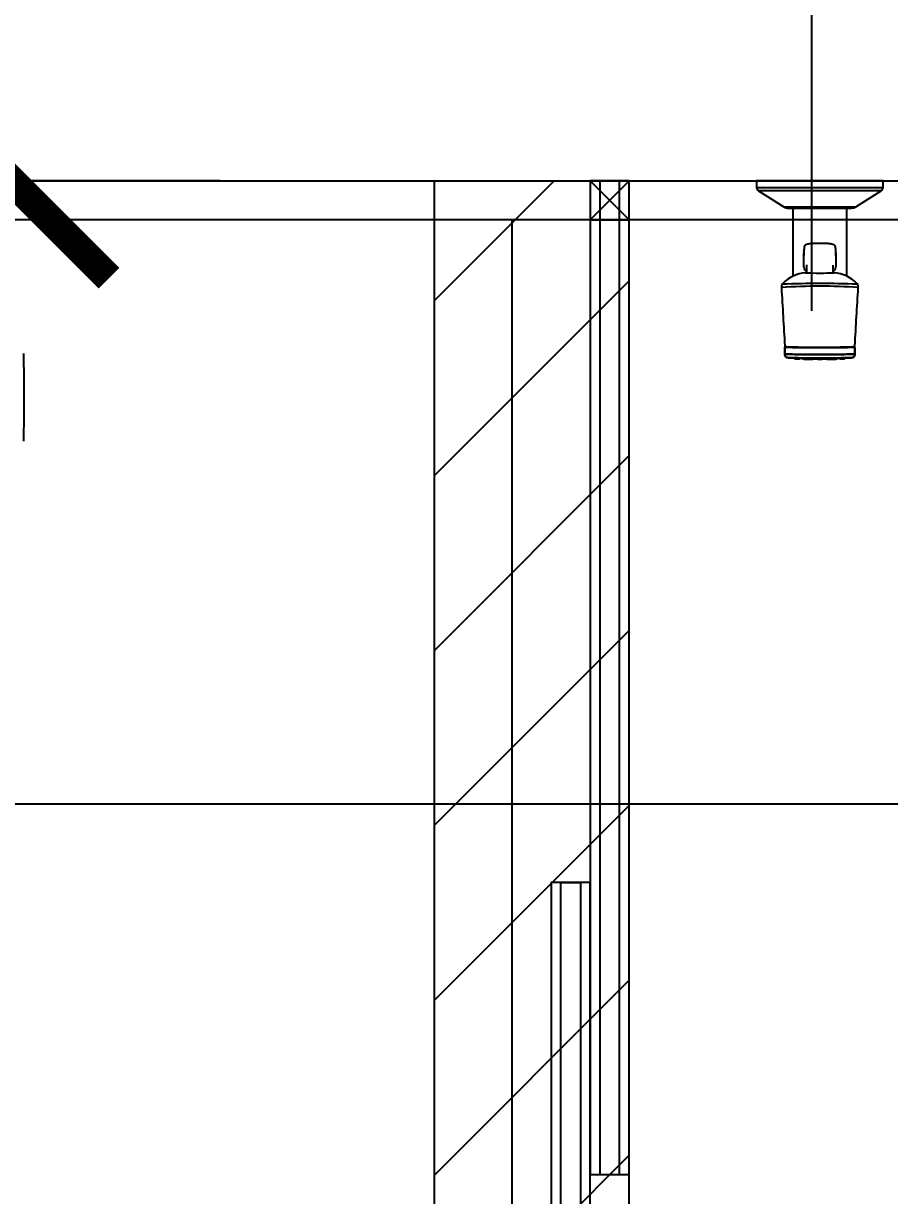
# Model space of a CAD drawing. Header units: centimetres. Extents: x -1797 to 2001, y -8788 to 1856.
# Drawn here: x -892.7 to -848.2, y -7592.5 to -7532.3 of the extents above; entities that cross this region are included whole.
import ezdxf
from ezdxf.xclip import XClip

# ---------------------------------------------------------------- set-up
doc = ezdxf.new("R2010")
doc.units = ezdxf.units.CM
doc.header["$LTSCALE"] = 100
doc.header["$MEASUREMENT"] = 0
doc.header["$XCLIPFRAME"] = 0
doc.header["$PDMODE"] = 35
doc.linetypes.add('HIDDEN', pattern=[0.375, 0.25, -0.125])
for name, color, linetype in [('A0-01 FLOOR PLANS$0$BATH FIXTURES', 85, 'Continuous'), ('A0-01 FLOOR PLANS$0$DOOR', 1, 'Continuous'), ('A0-01 FLOOR PLANS$0$THRESHOLD', 8, 'Continuous'), ('A0-01 FLOOR PLANS$0$TILE', 252, 'Continuous'), ('A0-01 FLOOR PLANS$0$WALL-01', 7, 'Continuous'), ('HIDDEN -03', 8, 'HIDDEN'), ('ID_Flooring_01', 123, 'Continuous'), ('ID_Flooring_02', 127, 'Continuous'), ('WALL-01', 7, 'Continuous')]:
    doc.layers.add(name, color=color, linetype=linetype)
doc.styles.add('22', font='romans.shx')
doc.dimstyles.new('100', dxfattribs={"dimtxt": 15, "dimasz": 10, "dimexe": 8, "dimexo": 12, "dimgap": 6, "dimtad": 1, "dimdec": 0, "dimzin": 0, "dimdsep": 46, "dimtxsty": '22', "dimblk": 'ARCHTICK', "dimcen": 30, "dimdle": 8, "dimclrd": 1, "dimclre": 1, "dimclrt": 2, "dimadec": 0, "dimazin": 0, "dimtfac": 1, "dimtdec": 0, "dimtmove": 2, "dimatfit": 3, "dimldrblk": 'OBLIQUE', "dimfxl": 100, "dimtolj": 1, "dimtzin": 0, "dimarcsym": 0})

# ---------------------------------------------------------------- blocks, each defined once
blk = doc.blocks.new('A0-01 FLOOR PLANS$0$Bath_ShowerHead_D-31_01')
blk.add_arc((84.08, -11.12), 100, 178.71319, 181.28767)
blk = doc.blocks.new('A0-01 FLOOR PLANS$0$A$Cadd0125e')
at = {"layer": 'A0-01 FLOOR PLANS$0$BATH FIXTURES'}
for p, q in [((8.652, 0.093), (8.652, 6.407)), ((8.821, 6.5), (8.821, 0)), ((7.823, 5.098), (7.823, 1.402)), ((9.161, 1.25), (9.161, 5.25)), ((7.761, 4.635), (4.264, 4.635)), ((4.837, 3.935), (4.444, 3.932)), ((4.836, 3.935), (4.444, 3.932)), ((4.822, 3.933), (4.822, 3.933)), ((5.52, 4.068), (5.321, 4.071)), ((4.444, 2.568), (4.836, 2.565)), ((5.317, 2.424), (5.516, 2.428)), ((4.264, 1.865), (7.761, 1.865))]:
    blk.add_line(p, q, dxfattribs=at)
for points in [[(8.652, 0.093, 0.257001), (8.821, 0), (9.161, 0), (9.161, 6.5), (8.821, 6.5, 0.257001), (8.652, 6.407), (7.823, 5.098, 0.142087), (7.761, 4.884), (7.761, 1.616, 0.142087), (7.823, 1.402)], [(0.044, 4.536, 0.404323), (0.015, 4.507, -0.404323)], [(0.034, 4.096, 0.404323), (0.004, 4.068, -0.404323)], [(0.011, 3.839, 0.056358), (0.01, 3.833, -0.056358)], [(0.047, 4.156, 0.404323), (0.017, 4.127, -0.404323)], [(0.03, 3.385, 0.404323), (0, 3.357, -0.404323)], [(0.034, 2.674, 0.404323), (0.004, 2.645, -0.404323)], [(0.04, 2.909, 0.404323), (0.01, 2.881, -0.404323)], [(0.049, 2.995, 0.404323), (0.019, 2.967, -0.404323)], [(0.044, 2.234, 0.404323), (0.015, 2.206, -0.404323)]]:
    blk.add_lwpolyline(points, format="xyb", close=True, dxfattribs=at)
for points in [[(0.595, 5.044), (0.273, 5.044)], [(0.273, 1.456), (0.595, 1.456)]]:
    blk.add_lwpolyline(points, close=True, dxfattribs=at)
blk.add_lwpolyline([(3.888, 5.147, 0.00277), (3.873, 5.16, 0.001337), (3.866, 5.166, -0.020661), (3.866, 1.333, 0.001362), (3.873, 1.34, 0.00279), (3.888, 1.353)], format="xyb", dxfattribs=at)
for centre, radius, start, end in [((3.721, 5.019), 0.207, 45.46175, 99.49755), ((-27.865, 3.251), 31.613, 356.41998, 3.57738), ((3.829, 5.113), 0.0651, 46.21116, 54.7843), ((2.673, 3.859), 1.771, 4.05993, 46.71054), ((19.333, 3.25), 14.91, 177.17518, 182.82458), ((2.674, 2.641), 1.771, 313.28977, 355.95366), ((3.722, 1.478), 0.204, 260.0327, 314.9167), ((3.828, 1.387), 0.0656, 306.85545, 313.77575)]:
    blk.add_arc(centre, radius, start, end, dxfattribs=at)
for centre, major_axis, ratio, start_param, end_param in [((0.625, 3.25), (0, 1.764), 0.017452, 0.079526, 3.069997), ((0.625, 3.25), (0, 1.764), 0.017452, 0.079526, 3.069997), ((0.625, 3.25), (0, 1.764), 0.017452, 0, 0.079526), ((0.625, 3.25), (0, 1.764), 0.017452, 0, 0.079526), ((4.708, 3.965), (0.197, -0.012), 0.259959, 4.930881, 5.439711), ((0.625, 3.25), (0, 1.764), 0.017452, 3.069997, 3.292425), ((0.625, 3.25), (0, 1.764), 0.017452, 3.069997, 3.292425), ((0.625, 3.25), (0, 1.764), 0.017452, 3.292425, 3.362535), ((0.625, 3.25), (0, 1.764), 0.017452, 3.292425, 3.362535)]:
    blk.add_ellipse(centre, major_axis=major_axis, ratio=ratio, start_param=start_param, end_param=end_param, dxfattribs=at)
for points, knots in [([(0.273, 1.456), (0.253, 1.455), (0.223, 1.456), (0.179, 1.464), (0.148, 1.477), (0.129, 1.49), (0.117, 1.501), (0.11, 1.51), (0.099, 1.526), (0.09, 1.545), (0.085, 1.567), (0.083, 1.581), (0.08, 1.603), (0.078, 1.631), (0.076, 1.666), (0.073, 1.71), (0.071, 1.763), (0.069, 1.827), (0.067, 1.902), (0.066, 1.986), (0.064, 2.077), (0.062, 2.172), (0.061, 2.271), (0.06, 2.372), (0.059, 2.475), (0.058, 2.594), (0.057, 2.731), (0.056, 2.889), (0.055, 3.055), (0.055, 3.208), (0.055, 3.347), (0.056, 3.469), (0.056, 3.594), (0.056, 3.718), (0.057, 3.84), (0.058, 3.962), (0.059, 4.082), (0.06, 4.198), (0.062, 4.301), (0.063, 4.394), (0.065, 4.476), (0.066, 4.55), (0.068, 4.621), (0.07, 4.683), (0.071, 4.738), (0.073, 4.784), (0.075, 4.827), (0.077, 4.864), (0.08, 4.897), (0.083, 4.92), (0.086, 4.937), (0.089, 4.949), (0.093, 4.961), (0.098, 4.971), (0.107, 4.986), (0.117, 4.999), (0.13, 5.01), (0.143, 5.019), (0.163, 5.03), (0.191, 5.039), (0.23, 5.044), (0.256, 5.045), (0.273, 5.044), (0.256, 5.045), (0.23, 5.044), (0.191, 5.039), (0.163, 5.03), (0.143, 5.019), (0.13, 5.01), (0.117, 4.999), (0.107, 4.986), (0.098, 4.971), (0.093, 4.961), (0.089, 4.949), (0.086, 4.937), (0.083, 4.92), (0.08, 4.897), (0.077, 4.864), (0.075, 4.827), (0.073, 4.784), (0.071, 4.738), (0.07, 4.683), (0.068, 4.621), (0.066, 4.55), (0.065, 4.476), (0.063, 4.394), (0.062, 4.301), (0.06, 4.198), (0.059, 4.082), (0.058, 3.962), (0.057, 3.84), (0.056, 3.718), (0.056, 3.594), (0.056, 3.469), (0.055, 3.347), (0.055, 3.208), (0.055, 3.055), (0.056, 2.889), (0.057, 2.731), (0.058, 2.594), (0.059, 2.475), (0.06, 2.372), (0.061, 2.271), (0.062, 2.172), (0.064, 2.077), (0.066, 1.986), (0.067, 1.902), (0.069, 1.827), (0.071, 1.763), (0.073, 1.71), (0.076, 1.666), (0.078, 1.631), (0.08, 1.603), (0.083, 1.581), (0.085, 1.567), (0.09, 1.545), (0.099, 1.526), (0.11, 1.51), (0.117, 1.501), (0.129, 1.49), (0.148, 1.477), (0.179, 1.464), (0.223, 1.456), (0.253, 1.455), (0.273, 1.456)], [0, 0, 0, 0, 0.009924, 0.017881, 0.02396, 0.02839, 0.031389, 0.033592, 0.038002, 0.047186, 0.057208, 0.072286, 0.088852, 0.106788, 0.126095, 0.146781, 0.16886, 0.192349, 0.217137, 0.241707, 0.265629, 0.288899, 0.311512, 0.333465, 0.354752, 0.375371, 0.405038, 0.434021, 0.464183, 0.495586, 0.517215, 0.539395, 0.562133, 0.585428, 0.608917, 0.63157, 0.657568, 0.68228, 0.70571, 0.727859, 0.749308, 0.768613, 0.78946, 0.811862, 0.829695, 0.848419, 0.868047, 0.888308, 0.910368, 0.929016, 0.937976, 0.945877, 0.954411, 0.961283, 0.965115, 0.969625, 0.972243, 0.975197, 0.979194, 0.984585, 0.991509, 1, 1, 1, 1.008491, 1.015415, 1.020806, 1.024803, 1.027757, 1.030375, 1.034885, 1.038717, 1.045589, 1.054123, 1.062024, 1.070984, 1.089632, 1.111692, 1.131953, 1.151581, 1.170305, 1.188138, 1.21054, 1.231387, 1.250692, 1.272141, 1.29429, 1.31772, 1.342432, 1.36843, 1.391083, 1.414572, 1.437867, 1.460605, 1.482785, 1.504414, 1.535817, 1.565979, 1.594962, 1.624629, 1.645248, 1.666535, 1.688488, 1.711101, 1.734371, 1.758293, 1.782863, 1.807651, 1.83114, 1.853219, 1.873905, 1.893212, 1.911148, 1.927714, 1.942792, 1.952814, 1.961998, 1.966408, 1.968611, 1.97161, 1.97604, 1.982119, 1.990076, 2, 2, 2, 2]), ([(0.273, 1.456), (0.273, 1.456), (0.273, 1.456), (0.269, 1.458), (0.264, 1.507), (0.257, 1.69), (0.253, 1.825), (0.248, 2.16), (0.245, 2.361), (0.242, 2.796), (0.242, 3.031), (0.242, 3.501), (0.243, 3.735), (0.246, 4.168), (0.248, 4.366), (0.254, 4.695), (0.257, 4.826), (0.265, 5), (0.269, 5.044), (0.273, 5.044), (0.269, 5.044), (0.265, 5), (0.257, 4.826), (0.254, 4.695), (0.248, 4.366), (0.246, 4.168), (0.243, 3.735), (0.242, 3.501), (0.242, 3.031), (0.242, 2.796), (0.245, 2.361), (0.248, 2.16), (0.253, 1.825), (0.257, 1.69), (0.264, 1.507), (0.269, 1.458), (0.273, 1.456), (0.273, 1.456), (0.273, 1.456)], [0, 0, 0, 0, 0.002872, 0.002872, 0.127872, 0.127872, 0.252872, 0.252872, 0.377872, 0.377872, 0.502872, 0.502872, 0.627872, 0.627872, 0.752872, 0.752872, 0.877872, 0.877872, 1, 1, 1, 1.12242, 1.12242, 1.247719, 1.247719, 1.373018, 1.373018, 1.498316, 1.498316, 1.623615, 1.623615, 1.748914, 1.748914, 1.874213, 1.874213, 1.999512, 1.999512, 2, 2, 2, 2]), ([(0.595, 5.044), (0.598, 5.044), (0.604, 5.044), (0.613, 5.039), (0.619, 5.034), (0.622, 5.028), (0.625, 5.023), (0.626, 5.018), (0.628, 5.011), (0.628, 5.005), (0.629, 5.001), (0.628, 5.005), (0.628, 5.011), (0.626, 5.018), (0.625, 5.023), (0.622, 5.028), (0.619, 5.034), (0.613, 5.039), (0.604, 5.044), (0.598, 5.044), (0.595, 5.044)], [0, 0, 0, 0, 0.040837, 0.104882, 0.170099, 0.240859, 0.347859, 0.486894, 0.698093, 1, 1, 1, 1.301907, 1.513106, 1.652141, 1.759141, 1.829901, 1.895118, 1.959163, 2, 2, 2, 2]), ([(0.63, 1.523), (0.63, 1.527), (0.63, 1.531), (0.627, 1.559), (0.625, 1.591), (0.622, 1.679), (0.62, 1.733), (0.616, 1.86), (0.615, 1.932), (0.612, 2.095), (0.611, 2.183), (0.609, 2.372), (0.608, 2.475), (0.605, 2.792), (0.605, 3.019), (0.605, 3.25), (0.605, 3.481), (0.605, 3.71), (0.608, 4.131), (0.611, 4.326), (0.615, 4.567), (0.616, 4.641), (0.62, 4.767), (0.622, 4.821), (0.625, 4.908), (0.627, 4.942), (0.63, 4.968), (0.63, 4.972), (0.63, 4.976)], [0, 0, 0, 0, 0.031344, 0.031344, 0.169724, 0.169724, 0.308103, 0.308103, 0.446482, 0.446482, 0.584862, 0.584862, 0.723241, 0.723241, 1, 1, 1, 1.277961, 1.277961, 1.555923, 1.555923, 1.694904, 1.694904, 1.833884, 1.833884, 1.972865, 1.972865, 2, 2, 2, 2]), ([(0.682, 5.047), (0.68, 5.047), (0.674, 5.047), (0.664, 5.043), (0.653, 5.037), (0.646, 5.029), (0.641, 5.022), (0.638, 5.016), (0.636, 5.011), (0.634, 5.005), (0.633, 4.997), (0.631, 4.989), (0.631, 4.983), (0.631, 4.981)], [0, 0, 0, 0, 0.018142, 0.075916, 0.128935, 0.180639, 0.234525, 0.295667, 0.372066, 0.476166, 0.632104, 0.912558, 1, 1, 1, 1]), ([(0.044, 4.265), (0.044, 4.265), (0.04, 4.265), (0.033, 4.267), (0.025, 4.272), (0.02, 4.279), (0.017, 4.285), (0.015, 4.289), (0.015, 4.292), (0.015, 4.294), (0.015, 4.295), (0.015, 4.294), (0.015, 4.292), (0.015, 4.289), (0.017, 4.285), (0.02, 4.279), (0.025, 4.272), (0.033, 4.267), (0.04, 4.265), (0.044, 4.265), (0.044, 4.265)], [0, 0, 0, 0, 0.017198, 0.209791, 0.385258, 0.529689, 0.655532, 0.744471, 0.846042, 1, 1, 1, 1.153958, 1.255529, 1.344468, 1.470311, 1.614742, 1.790209, 1.982802, 2, 2, 2, 2]), ([(0.034, 3.826), (0.034, 3.826), (0.03, 3.825), (0.022, 3.828), (0.014, 3.833), (0.009, 3.839), (0.006, 3.845), (0.005, 3.85), (0.004, 3.853), (0.004, 3.854), (0.004, 3.855), (0.004, 3.854), (0.004, 3.853), (0.005, 3.85), (0.006, 3.845), (0.009, 3.839), (0.014, 3.833), (0.022, 3.828), (0.03, 3.825), (0.034, 3.826), (0.034, 3.826)], [0, 0, 0, 0, 0.017198, 0.209791, 0.385258, 0.529689, 0.655532, 0.744471, 0.846042, 1, 1, 1, 1.153958, 1.255529, 1.344468, 1.470311, 1.614742, 1.790209, 1.982802, 2, 2, 2, 2]), ([(0.04, 3.591), (0.039, 3.591), (0.036, 3.59), (0.028, 3.593), (0.02, 3.598), (0.015, 3.604), (0.012, 3.61), (0.01, 3.615), (0.01, 3.618), (0.01, 3.619), (0.01, 3.62), (0.01, 3.619), (0.01, 3.618), (0.01, 3.615), (0.012, 3.61), (0.015, 3.604), (0.02, 3.598), (0.028, 3.593), (0.036, 3.59), (0.039, 3.591), (0.04, 3.591)], [0, 0, 0, 0, 0.017198, 0.209791, 0.385258, 0.529689, 0.655532, 0.744471, 0.846042, 1, 1, 1, 1.153958, 1.255529, 1.344468, 1.470311, 1.614742, 1.790209, 1.982802, 2, 2, 2, 2]), ([(4.736, 4.064), (4.72, 4.063), (4.699, 4.061), (4.666, 4.056), (4.657, 4.054), (4.649, 4.053), (4.636, 4.051), (4.619, 4.046), (4.601, 4.036), (4.585, 4.024), (4.572, 4.007), (4.562, 3.988), (4.551, 3.965), (4.544, 3.944), (4.541, 3.933), (4.541, 3.933)], [0, 0, 0, 0, 0.261916, 0.442765, 0.490102, 0.537322, 0.596088, 0.655775, 0.714696, 0.772041, 0.819201, 0.865142, 0.929777, 0.998908, 1, 1, 1, 1]), ([(4.741, 4.064), (4.833, 4.072), (4.925, 4.072), (5.017, 4.072), (5.092, 4.072), (5.168, 4.072), (5.244, 4.072), (5.31, 4.071), (5.376, 4.07), (5.441, 4.068)], [0, 0, 0, 0, 1, 1, 1, 2, 2, 2, 3, 3, 3, 3]), ([(5.517, 2.428), (5.529, 2.428), (5.548, 2.428), (5.578, 2.429), (5.605, 2.43), (5.63, 2.432), (5.652, 2.433), (5.673, 2.435), (5.69, 2.436), (5.707, 2.438), (5.722, 2.44), (5.738, 2.442), (5.753, 2.445), (5.766, 2.447), (5.776, 2.45), (5.786, 2.452), (5.795, 2.455), (5.803, 2.458), (5.811, 2.461), (5.817, 2.464), (5.824, 2.467), (5.832, 2.472), (5.841, 2.479), (5.854, 2.491), (5.866, 2.51), (5.876, 2.532), (5.887, 2.56), (5.897, 2.597), (5.907, 2.64), (5.917, 2.693), (5.926, 2.75), (5.931, 2.798), (5.935, 2.835), (5.938, 2.865), (5.94, 2.899), (5.944, 2.948), (5.946, 3.012), (5.949, 3.093), (5.95, 3.18), (5.95, 3.273), (5.949, 3.368), (5.947, 3.461), (5.944, 3.55), (5.939, 3.621), (5.934, 3.675), (5.93, 3.714), (5.925, 3.755), (5.918, 3.801), (5.91, 3.845), (5.902, 3.882), (5.894, 3.912), (5.886, 3.939), (5.877, 3.964), (5.868, 3.983), (5.857, 4), (5.847, 4.012), (5.84, 4.019), (5.831, 4.025), (5.824, 4.029), (5.816, 4.034), (5.806, 4.038), (5.798, 4.041), (5.792, 4.043), (5.784, 4.045), (5.777, 4.047), (5.768, 4.049), (5.758, 4.051), (5.748, 4.052), (5.736, 4.054), (5.72, 4.057), (5.706, 4.058), (5.689, 4.06), (5.675, 4.061), (5.658, 4.062), (5.64, 4.064), (5.62, 4.065), (5.599, 4.066), (5.577, 4.067), (5.563, 4.067), (5.556, 4.067)], [0, 0, 0, 0, 0.034691, 0.066377, 0.095186, 0.121282, 0.144852, 0.166081, 0.185168, 0.198757, 0.215917, 0.236123, 0.253223, 0.267206, 0.276209, 0.285043, 0.295811, 0.304095, 0.310563, 0.315945, 0.319875, 0.324511, 0.330106, 0.335887, 0.343605, 0.354236, 0.366908, 0.378747, 0.392043, 0.407307, 0.422694, 0.435607, 0.441339, 0.447544, 0.455288, 0.462789, 0.477632, 0.492677, 0.508995, 0.526024, 0.543675, 0.561661, 0.578526, 0.595192, 0.605393, 0.613569, 0.622125, 0.635568, 0.648559, 0.659166, 0.668835, 0.678191, 0.688076, 0.698939, 0.708058, 0.711559, 0.715397, 0.719322, 0.723637, 0.72731, 0.732041, 0.737264, 0.743366, 0.750983, 0.761063, 0.770186, 0.779166, 0.790116, 0.803025, 0.820484, 0.841437, 0.854477, 0.86953, 0.886728, 0.906336, 0.927258, 0.950798, 0.9772, 1, 1, 1, 1]), ([(0.03, 3.115), (0.029, 3.115), (0.026, 3.114), (0.018, 3.117), (0.01, 3.122), (0.005, 3.128), (0.002, 3.134), (0.001, 3.139), (0, 3.142), (0, 3.143), (0, 3.144), (0, 3.143), (0, 3.142), (0.001, 3.139), (0.002, 3.134), (0.005, 3.128), (0.01, 3.122), (0.018, 3.117), (0.026, 3.114), (0.029, 3.115), (0.03, 3.115)], [0, 0, 0, 0, 0.017198, 0.209791, 0.385258, 0.529689, 0.655532, 0.744471, 0.846042, 1, 1, 1, 1.153958, 1.255529, 1.344468, 1.470311, 1.614742, 1.790209, 1.982802, 2, 2, 2, 2]), ([(0.049, 3.505), (0.048, 3.505), (0.045, 3.504), (0.037, 3.506), (0.029, 3.511), (0.024, 3.518), (0.021, 3.524), (0.02, 3.529), (0.019, 3.532), (0.019, 3.533), (0.019, 3.534), (0.019, 3.533), (0.019, 3.532), (0.02, 3.529), (0.021, 3.524), (0.024, 3.518), (0.029, 3.511), (0.037, 3.506), (0.045, 3.504), (0.048, 3.505), (0.049, 3.505)], [0, 0, 0, 0, 0.017198, 0.209791, 0.385258, 0.529689, 0.655532, 0.744471, 0.846042, 1, 1, 1, 1.153958, 1.255529, 1.344468, 1.470311, 1.614742, 1.790209, 1.982802, 2, 2, 2, 2]), ([(0.034, 2.403), (0.034, 2.403), (0.03, 2.403), (0.022, 2.405), (0.014, 2.41), (0.009, 2.417), (0.006, 2.423), (0.005, 2.427), (0.004, 2.43), (0.004, 2.432), (0.004, 2.433), (0.004, 2.432), (0.004, 2.43), (0.005, 2.427), (0.006, 2.423), (0.009, 2.417), (0.014, 2.41), (0.022, 2.405), (0.03, 2.403), (0.034, 2.403), (0.034, 2.403)], [0, 0, 0, 0, 0.017198, 0.209791, 0.385258, 0.529689, 0.655532, 0.744471, 0.846042, 1, 1, 1, 1.153958, 1.255529, 1.344468, 1.470311, 1.614742, 1.790209, 1.982802, 2, 2, 2, 2]), ([(0.011, 2.662), (0.01, 2.664), (0.01, 2.666), (0.01, 2.667), (0.01, 2.668), (0.01, 2.667), (0.01, 2.666), (0.01, 2.664), (0.011, 2.662)], [0, 0, 0, 0, 0.369056, 1, 1, 1, 1.630944, 2, 2, 2, 2]), ([(4.836, 2.581), (4.809, 2.585), (4.777, 2.588), (4.747, 2.587), (4.646, 2.588), (4.545, 2.589), (4.444, 2.59)], [0, 0, 0, 0, 1, 1, 1, 2, 2, 2, 2]), ([(4.54, 2.567), (4.543, 2.557), (4.55, 2.537), (4.561, 2.511), (4.571, 2.491), (4.584, 2.475), (4.594, 2.466), (4.607, 2.457), (4.623, 2.449), (4.639, 2.445), (4.652, 2.443), (4.658, 2.442), (4.666, 2.441), (4.686, 2.437), (4.709, 2.435), (4.728, 2.433), (4.735, 2.433)], [0, 0, 0, 0, 0.062609, 0.129698, 0.190349, 0.232139, 0.269729, 0.30588, 0.36386, 0.421572, 0.479984, 0.53868, 0.587117, 0.636096, 0.881647, 1, 1, 1, 1]), ([(5.441, 2.427), (5.376, 2.426), (5.31, 2.425), (5.244, 2.424), (5.168, 2.424), (5.092, 2.424), (5.017, 2.424), (4.924, 2.424), (4.832, 2.424), (4.74, 2.432)], [0, 0, 0, 0, 1, 1, 1, 2, 2, 2, 3, 3, 3, 3]), ([(0.044, 1.964), (0.044, 1.964), (0.04, 1.963), (0.033, 1.966), (0.025, 1.971), (0.02, 1.977), (0.017, 1.983), (0.015, 1.988), (0.015, 1.991), (0.015, 1.992), (0.015, 1.993), (0.015, 1.992), (0.015, 1.991), (0.015, 1.988), (0.017, 1.983), (0.02, 1.977), (0.025, 1.971), (0.033, 1.966), (0.04, 1.963), (0.044, 1.964), (0.044, 1.964)], [0, 0, 0, 0, 0.017198, 0.209791, 0.385258, 0.529689, 0.655532, 0.744471, 0.846042, 1, 1, 1, 1.153958, 1.255529, 1.344468, 1.470311, 1.614742, 1.790209, 1.982802, 2, 2, 2, 2]), ([(0.047, 2.344), (0.046, 2.344), (0.043, 2.344), (0.035, 2.346), (0.027, 2.351), (0.022, 2.358), (0.019, 2.364), (0.018, 2.368), (0.017, 2.371), (0.017, 2.373), (0.017, 2.374), (0.017, 2.373), (0.017, 2.371), (0.018, 2.368), (0.019, 2.364), (0.022, 2.358), (0.027, 2.351), (0.035, 2.346), (0.043, 2.344), (0.046, 2.344), (0.047, 2.344)], [0, 0, 0, 0, 0.017198, 0.209791, 0.385258, 0.529689, 0.655532, 0.744471, 0.846042, 1, 1, 1, 1.153958, 1.255529, 1.344468, 1.470311, 1.614742, 1.790209, 1.982802, 2, 2, 2, 2]), ([(0.629, 1.502), (0.629, 1.502), (0.629, 1.496), (0.628, 1.49), (0.626, 1.482), (0.625, 1.477), (0.623, 1.473), (0.62, 1.468), (0.615, 1.463), (0.607, 1.458), (0.599, 1.455), (0.595, 1.456), (0.595, 1.456), (0.595, 1.456), (0.599, 1.455), (0.607, 1.458), (0.615, 1.463), (0.62, 1.468), (0.623, 1.473), (0.625, 1.477), (0.626, 1.482), (0.628, 1.49), (0.629, 1.496), (0.629, 1.502), (0.629, 1.502)], [0, 0, 0, 0, 0.003514, 0.353947, 0.551493, 0.672416, 0.756463, 0.821383, 0.877965, 0.933598, 0.994778, 1, 1, 1, 1.005222, 1.066402, 1.122035, 1.178617, 1.243537, 1.327584, 1.448507, 1.646053, 1.996486, 2, 2, 2, 2]), ([(0.631, 1.519), (0.631, 1.517), (0.632, 1.51), (0.633, 1.502), (0.635, 1.493), (0.637, 1.486), (0.64, 1.48), (0.645, 1.473), (0.653, 1.465), (0.663, 1.458), (0.674, 1.454), (0.68, 1.454), (0.682, 1.454)], [0, 0, 0, 0, 0.087435, 0.430457, 0.580647, 0.688337, 0.753671, 0.81216, 0.867684, 0.92348, 0.980477, 1, 1, 1, 1])]:
    blk.add_open_spline(points, degree=3, knots=knots, dxfattribs=at)
for points, weights, knots in [([(0.625, 1.65), (0.609, 1.65), (0.601, 2.45), (0.593, 3.25), (0.601, 4.05), (0.609, 4.85), (0.625, 4.85), (0.597, 4.85), (0.597, 3.25), (0.597, 1.65), (0.625, 1.65)], [1, 0.866025403784, 1, 0.866025403784, 1, 0.866025403784, 1, 0.707106781187, 1, 0.707106781187, 1], [0, 0, 0, 1.047198, 1.047198, 2.094395, 2.094395, 3.141593, 3.141593, 4.712389, 4.712389, 6.283185, 6.283185, 6.283185]), ([(0.629, 4.998), (0.63, 4.99), (0.631, 4.978), (0.63, 4.99), (0.629, 4.998), (0.627, 5.014), (0.625, 5.014), (0.627, 5.014), (0.629, 4.998)], [1, 0.999435686662, 1, 0.999435686662, 1, 0.997653932691, 1, 0.997653932691, 1], [0, 0, 0, 0.0671932, 0.0671932, 0.1343865, 0.1343865, 0.2714116, 0.2714116, 0.4084367, 0.4084367, 0.4084367]), ([(0.015, 4.297), (0.013, 4.315), (0.013, 4.402), (0.013, 4.489), (0.015, 4.505), (0.013, 4.489), (0.013, 4.402), (0.013, 4.315), (0.015, 4.297)], [1, 0.771731449229, 1, 0.771731449229, 1, 0.771731449229, 1, 0.771731449229, 1], [0, 0, 0, 1.378474, 1.378474, 2.756948, 2.756948, 4.135422, 4.135422, 5.513896, 5.513896, 5.513896]), ([(0.044, 4.265), (0.042, 4.265), (0.042, 4.401), (0.042, 4.536), (0.044, 4.536), (0.055, 4.536), (0.066, 4.537), (0.055, 4.536), (0.044, 4.536), (0.042, 4.536), (0.042, 4.401), (0.042, 4.265), (0.044, 4.265), (0.053, 4.265), (0.061, 4.265), (0.053, 4.265), (0.044, 4.265)], [1, 0.707214493379, 1, 0.707214493379, 1, 1, 1, 1, 1, 0.707214493381, 1, 0.707214493381, 1, 1, 1, 1, 1], [0, 0, 0, 1.570492, 1.570492, 3.140983, 3.140983, 4.140983, 4.140983, 5.140983, 5.140983, 6.711475, 6.711475, 8.281967, 8.281967, 9.281967, 9.281967, 10.281967, 10.281967, 10.281967]), ([(0.004, 3.858), (0.003, 3.875), (0.003, 3.962), (0.003, 4.049), (0.004, 4.065), (0.003, 4.049), (0.003, 3.962), (0.003, 3.875), (0.004, 3.858)], [1, 0.771731449229, 1, 0.771731449229, 1, 0.771731449229, 1, 0.771731449229, 1], [0, 0, 0, 1.378474, 1.378474, 2.756948, 2.756948, 4.135422, 4.135422, 5.513896, 5.513896, 5.513896]), ([(0.01, 3.623), (0.008, 3.64), (0.008, 3.727), (0.008, 3.814), (0.01, 3.83), (0.008, 3.814), (0.008, 3.727), (0.008, 3.64), (0.01, 3.623)], [1, 0.771731449229, 1, 0.771731449229, 1, 0.771731449229, 1, 0.771731449229, 1], [0, 0, 0, 1.378474, 1.378474, 2.756948, 2.756948, 4.135422, 4.135422, 5.513896, 5.513896, 5.513896]), ([(0.034, 3.826), (0.032, 3.826), (0.032, 3.961), (0.032, 4.097), (0.034, 4.097), (0.047, 4.097), (0.059, 4.097), (0.047, 4.097), (0.034, 4.097), (0.032, 4.097), (0.032, 3.961), (0.032, 3.826), (0.034, 3.826), (0.046, 3.825), (0.057, 3.825), (0.046, 3.825), (0.034, 3.826)], [1, 0.707214493379, 1, 0.707214493379, 1, 1, 1, 1, 1, 0.707214493379, 1, 0.707214493379, 1, 1, 1, 1, 1], [0, 0, 0, 1.570492, 1.570492, 3.140983, 3.140983, 4.140983, 4.140983, 5.140983, 5.140983, 6.711475, 6.711475, 8.281967, 8.281967, 9.281967, 9.281967, 10.281967, 10.281967, 10.281967]), ([(0.038, 3.827), (0.037, 3.764), (0.037, 3.677), (0.038, 3.591), (0.04, 3.591), (0.048, 3.59), (0.056, 3.59), (0.048, 3.59), (0.04, 3.591), (0.038, 3.591), (0.037, 3.677), (0.037, 3.764), (0.038, 3.827)], [1, 0.824380766099, 1, 0.824380766099, 1, 1, 1, 1, 1, 0.824519982907, 1, 0.824519982907, 1], [0, 0, 0, 1.203378, 1.203378, 2.406756, 2.406756, 3.406756, 3.406756, 4.406756, 4.406756, 5.609642, 5.609642, 6.812528, 6.812528, 6.812528]), ([(0.045, 4.097), (0.045, 4.156), (0.047, 4.156), (0.053, 4.156), (0.06, 4.156), (0.053, 4.156), (0.047, 4.156), (0.045, 4.156), (0.045, 4.097)], [1, 0.884663674898, 1, 1, 1, 1, 1, 0.884663674898, 1], [0, 0, 0, 0.970048, 0.970048, 1.970048, 1.970048, 2.970048, 2.970048, 3.940097, 3.940097, 3.940097]), ([(4.444, 3.91), (4.595, 3.911), (4.747, 3.912), (4.797, 3.912), (4.836, 3.919)], [1, 1, 1, 0.967192798555, 1], [0, 0, 0, 1, 1, 1.513717, 1.513717, 1.513717]), ([(0, 3.147), (-0.001, 3.164), (-0.001, 3.251), (-0.001, 3.338), (0, 3.354), (-0.001, 3.338), (-0.001, 3.251), (-0.001, 3.164), (0, 3.147)], [1, 0.771731449229, 1, 0.771731449229, 1, 0.771731449229, 1, 0.771731449229, 1], [0, 0, 0, 1.378474, 1.378474, 2.756948, 2.756948, 4.135422, 4.135422, 5.513896, 5.513896, 5.513896]), ([(0.019, 3.537), (0.018, 3.548), (0.018, 3.601), (0.018, 3.548), (0.019, 3.537)], [1, 0.880136793313, 1, 0.880136793313, 1], [0, 0, 0, 0.989292, 0.989292, 1.978584, 1.978584, 1.978584]), ([(0.027, 3.388), (0.026, 3.397), (0.026, 3.435), (0.025, 3.473), (0.025, 3.517), (0.025, 3.473), (0.026, 3.435), (0.026, 3.397), (0.027, 3.388)], [1, 0.919204368944, 1, 0.919204368944, 1, 0.919204368944, 1, 0.919204368944, 1], [0, 0, 0, 0.809482, 0.809482, 1.618964, 1.618964, 2.428447, 2.428447, 3.237929, 3.237929, 3.237929]), ([(0.025, 2.984), (0.025, 3.028), (0.026, 3.066), (0.026, 3.104), (0.027, 3.113), (0.026, 3.104), (0.026, 3.066), (0.025, 3.028), (0.025, 2.984)], [1, 0.918085200288, 1, 0.918085200288, 1, 0.918085200288, 1, 0.918085200288, 1], [0, 0, 0, 0.815148, 0.815148, 1.630295, 1.630295, 2.445443, 2.445443, 3.260591, 3.260591, 3.260591]), ([(0.03, 3.114), (0.027, 3.115), (0.027, 3.25), (0.027, 3.385), (0.03, 3.386), (0.043, 3.386), (0.055, 3.386), (0.043, 3.386), (0.03, 3.386), (0.027, 3.385), (0.027, 3.25), (0.027, 3.115), (0.03, 3.114), (0.043, 3.114), (0.055, 3.114), (0.043, 3.114), (0.03, 3.114)], [1, 0.707214493378, 1, 0.707214493378, 1, 1, 1, 1, 1, 0.707214493381, 1, 0.707214493381, 1, 1, 1, 1, 1], [0, 0, 0, 1.570492, 1.570492, 3.140983, 3.140983, 4.140983, 4.140983, 5.140983, 5.140983, 6.711475, 6.711475, 8.281967, 8.281967, 9.281967, 9.281967, 10.281967, 10.281967, 10.281967]), ([(0.049, 3.504), (0.047, 3.504), (0.047, 3.59), (0.047, 3.504), (0.049, 3.504), (0.052, 3.504), (0.056, 3.504), (0.052, 3.504), (0.049, 3.504)], [1, 0.826224660362, 1, 0.826224660368, 1, 1, 1, 1, 1], [0, 0, 0, 1.196847, 1.196847, 2.393695, 2.393695, 3.393695, 3.393695, 4.393695, 4.393695, 4.393695]), ([(0.004, 2.435), (0.003, 2.453), (0.003, 2.54), (0.003, 2.627), (0.004, 2.643), (0.003, 2.627), (0.003, 2.54), (0.003, 2.453), (0.004, 2.435)], [1, 0.771731449229, 1, 0.771731449229, 1, 0.771731449229, 1, 0.771731449229, 1], [0, 0, 0, 1.378474, 1.378474, 2.756948, 2.756948, 4.135422, 4.135422, 5.513896, 5.513896, 5.513896]), ([(0.01, 2.67), (0.008, 2.688), (0.008, 2.775), (0.008, 2.862), (0.01, 2.878), (0.008, 2.862), (0.008, 2.775), (0.008, 2.688), (0.01, 2.67)], [1, 0.771731449229, 1, 0.771731449229, 1, 0.771731449229, 1, 0.771731449229, 1], [0, 0, 0, 1.378474, 1.378474, 2.756948, 2.756948, 4.135422, 4.135422, 5.513896, 5.513896, 5.513896]), ([(0.018, 2.9), (0.018, 2.953), (0.019, 2.964), (0.018, 2.953), (0.018, 2.9)], [1, 0.876807866783, 1, 0.876807866783, 1], [0, 0, 0, 1.003227, 1.003227, 2.006454, 2.006454, 2.006454]), ([(0.034, 2.403), (0.032, 2.403), (0.032, 2.539), (0.032, 2.674), (0.034, 2.674), (0.046, 2.674), (0.057, 2.675), (0.046, 2.674), (0.034, 2.674), (0.032, 2.674), (0.032, 2.539), (0.032, 2.403), (0.034, 2.403), (0.047, 2.403), (0.059, 2.403), (0.047, 2.403), (0.034, 2.403)], [1, 0.707214493381, 1, 0.707214493381, 1, 1, 1, 1, 1, 0.707214493379, 1, 0.707214493379, 1, 1, 1, 1, 1], [0, 0, 0, 1.570492, 1.570492, 3.140983, 3.140983, 4.140983, 4.140983, 5.140983, 5.140983, 6.711475, 6.711475, 8.281967, 8.281967, 9.281967, 9.281967, 10.281967, 10.281967, 10.281967]), ([(0.038, 2.674), (0.037, 2.737), (0.037, 2.823), (0.038, 2.909), (0.04, 2.909), (0.048, 2.91), (0.056, 2.91), (0.048, 2.91), (0.04, 2.909), (0.038, 2.909), (0.037, 2.823), (0.037, 2.737), (0.038, 2.674)], [1, 0.825991228198, 1, 0.825991228198, 1, 1, 1, 1, 1, 0.825991228198, 1, 0.825991228198, 1], [0, 0, 0, 1.197676, 1.197676, 2.395352, 2.395352, 3.395352, 3.395352, 4.395352, 4.395352, 5.593027, 5.593027, 6.790703, 6.790703, 6.790703]), ([(0.047, 2.91), (0.047, 2.996), (0.049, 2.996), (0.052, 2.996), (0.056, 2.996), (0.052, 2.996), (0.049, 2.996), (0.047, 2.996), (0.047, 2.91)], [1, 0.826224660367, 1, 1, 1, 1, 1, 0.826224660367, 1], [0, 0, 0, 1.196847, 1.196847, 2.196847, 2.196847, 3.196847, 3.196847, 4.393695, 4.393695, 4.393695]), ([(0.015, 1.996), (0.013, 2.013), (0.013, 2.1), (0.013, 2.187), (0.015, 2.203), (0.013, 2.187), (0.013, 2.1), (0.013, 2.013), (0.015, 1.996)], [1, 0.771731449229, 1, 0.771731449229, 1, 0.771731449229, 1, 0.771731449229, 1], [0, 0, 0, 1.378474, 1.378474, 2.756948, 2.756948, 4.135422, 4.135422, 5.513896, 5.513896, 5.513896]), ([(0.044, 1.964), (0.042, 1.964), (0.042, 2.099), (0.042, 2.235), (0.044, 2.235), (0.053, 2.235), (0.061, 2.235), (0.053, 2.235), (0.044, 2.235), (0.042, 2.235), (0.042, 2.099), (0.042, 1.964), (0.044, 1.964), (0.055, 1.964), (0.066, 1.963), (0.055, 1.964), (0.044, 1.964)], [1, 0.707214493379, 1, 0.707214493379, 1, 1, 1, 1, 1, 0.707214493379, 1, 0.707214493379, 1, 1, 1, 1, 1], [0, 0, 0, 1.570492, 1.570492, 3.140983, 3.140983, 4.140983, 4.140983, 5.140983, 5.140983, 6.711475, 6.711475, 8.281967, 8.281967, 9.281967, 9.281967, 10.281967, 10.281967, 10.281967]), ([(0.047, 2.344), (0.045, 2.344), (0.045, 2.403), (0.045, 2.344), (0.047, 2.344), (0.053, 2.344), (0.06, 2.344), (0.053, 2.344), (0.047, 2.344)], [1, 0.884663674904, 1, 0.884663674899, 1, 1, 1, 1, 1], [0, 0, 0, 0.970048, 0.970048, 1.940097, 1.940097, 2.940097, 2.940097, 3.940097, 3.940097, 3.940097])]:
    blk.add_rational_spline(points, weights, degree=2, knots=knots, dxfattribs=at)
for points in [[(3.687, 5.223), (2.688, 5.165), (1.686, 5.106), (0.682, 5.047)], [(4.84, 3.935), (4.839, 3.935), (4.837, 3.935), (4.836, 3.935)], [(5.526, 4.068), (5.534, 4.068), (5.542, 4.067), (5.551, 4.067)], [(4.586, 2.567), (4.587, 2.566), (4.587, 2.566), (4.587, 2.566)], [(4.835, 2.581), (4.809, 2.585), (4.778, 2.588), (4.748, 2.587)], [(5.517, 2.428), (5.517, 2.428), (5.516, 2.428), (5.515, 2.428)], [(0.682, 1.453), (1.686, 1.394), (2.688, 1.335), (3.687, 1.277)]]:
    blk.add_open_spline(points, degree=3, dxfattribs=at)
blk = doc.blocks.new('A0-01 FLOOR PLANS')
at = {"layer": 'A0-01 FLOOR PLANS$0$THRESHOLD', "transparency": 33554687}
h = blk.add_hatch(dxfattribs=at)
h.set_pattern_fill('ANSI31', color=256, scale=2, angle=360)
h.set_pattern_definition([(45, (3339.3046, 6237.317), (-4.490128, 4.490128), [])])
h.paths.add_polyline_path([(-1676, 2683), (-1676, 2523), (-1666, 2523), (-1666, 2683)])
at = {"layer": 'A0-01 FLOOR PLANS$0$DOOR'}
for p, q in [((-1666, 2683), (-1668, 2681)), ((-1668, 2683), (-1666, 2681))]:
    blk.add_line(p, q, dxfattribs=at)
for points in [[(-1668, 2681), (-1666, 2681), (-1666, 2683), (-1668, 2683)], [(-1668.5, 2566.975), (-1669.5, 2566.975), (-1669.5, 2646.975), (-1668.5, 2646.975)]]:
    blk.add_lwpolyline(points, close=True, dxfattribs=at)
for points in [[(-1668, 2683), (-1668, 2631.975), (-1666, 2631.975), (-1666, 2683)], [(-1667.5, 2683), (-1667.5, 2631.975), (-1666.5, 2631.975), (-1666.5, 2683)], [(-1668, 2568.975), (-1668, 2646.975), (-1670, 2646.975), (-1670, 2566.975), (-1668, 2566.975)]]:
    blk.add_lwpolyline(points, dxfattribs=at)
at = {"layer": 'A0-01 FLOOR PLANS$0$TILE', "color": 8}
for p, q in [((-1676, 2523), (-1676, 2683)), ((-1666, 2523), (-1666, 2683))]:
    blk.add_line(p, q, dxfattribs=at)
at = {"layer": 'A0-01 FLOOR PLANS$0$WALL-01'}
blk.add_line((-1755, 2683), (-1520, 2683), dxfattribs=at)
at = {"layer": 'A0-01 FLOOR PLANS$0$BATH FIXTURES', "xscale": -1}
blk.add_blockref('A0-01 FLOOR PLANS$0$Bath_ShowerHead_D-31_01', (-1713, 2683), dxfattribs=at)
at = {"layer": 'A0-01 FLOOR PLANS$0$BATH FIXTURES', "color": 5, "rotation": 90}
blk.add_blockref('A0-01 FLOOR PLANS$0$A$Cadd0125e', (-1652.957, 2673.839), dxfattribs=at)
blk = doc.blocks.new('_ARCHTICK')
at = {"color": 0, "linetype": 'ByBlock', "const_width": 0.15}
blk.add_lwpolyline([(-0.5, -0.5), (0.5, 0.5)], dxfattribs=at)
blk = doc.blocks.new('*D367')
at = {"layer": 'Defpoints', "color": 0, "transparency": 16777216}
for p in [(-870.575, -7540.365), (-893.286, -7700.365), (-870.575, -7700.365)]:
    blk.add_point(p, dxfattribs=at)
at = {"layer": 'WALL-01', "color": 1, "lineweight": -2, "transparency": 16777216}
for p, q in [((-893.286, -7532.365), (-893.286, -7708.365)), ((-882.575, -7540.365), (-901.286, -7540.365)), ((-882.575, -7700.365), (-901.286, -7700.365))]:
    blk.add_line(p, q, dxfattribs=at)
at = {"layer": 'WALL-01', "color": 1, "lineweight": -2, "transparency": 16777216, "xscale": 10, "yscale": 10, "zscale": 10}
for p, rotation in [((-893.286, -7540.365), 90), ((-893.286, -7700.365), 270)]:
    blk.add_blockref('_ARCHTICK', p, dxfattribs=dict(at, rotation=rotation))
at = {"layer": 'WALL-01', "color": 2, "transparency": 16777216, "insert": (-906.786, -7620.365), "char_height": 15, "attachment_point": 5, "rotation": 90, "style": '22'}
blk.add_mtext('\\A1;160', dxfattribs=at)
blk = doc.blocks.new('_OBLIQUE')
at = {"color": 0, "linetype": 'ByBlock'}
blk.add_line((-0.5, -0.5), (0.5, 0.5), dxfattribs=at)

msp = doc.modelspace()

# ---------------------------------------------------------------- linework, layer by layer
at = {"layer": 'HIDDEN -03'}
msp.add_lwpolyline([(-852.194, -7547.049), (-852.194, -7451.522), (-971.109, -7451.522)], dxfattribs=at)
at = {"layer": 'ID_Flooring_01'}
msp.add_lwpolyline([(-717.575, -7542.365), (-948.575, -7542.365), (-948.575, -7698.365), (-717.575, -7698.365)], close=True, dxfattribs=at)
at = {"layer": 'ID_Flooring_02'}
for p, q in [((-867.575, -7698.365), (-867.575, -7542.365)), ((-717.575, -7572.365), (-948.575, -7572.365))]:
    msp.add_line(p, q, dxfattribs=at)

# ---------------------------------------------------------------- block references
ref = msp.add_blockref('A0-01 FLOOR PLANS', (804.425, -10223.365), dxfattribs=at)
XClip(ref).set_block_clipping_path([(-1780, 2513.0000000001), (-1510, 2708)])

# ---------------------------------------------------------------- dimensions: what is measured, and where the dimension line sits
at = {"layer": 'WALL-01'}
dim = msp.add_linear_dim(base=(-893.286, -7700.365), p1=(-870.575, -7540.365), p2=(-870.575, -7700.365), angle=90, dimstyle='100', override={"dimfxl": 0.075}, dxfattribs=at)
dim.commit()
dim.dimension.update_dxf_attribs({"geometry": '*D367', "text_midpoint": (-906.786, -7620.365)})

doc.saveas('drawing.dxf')
